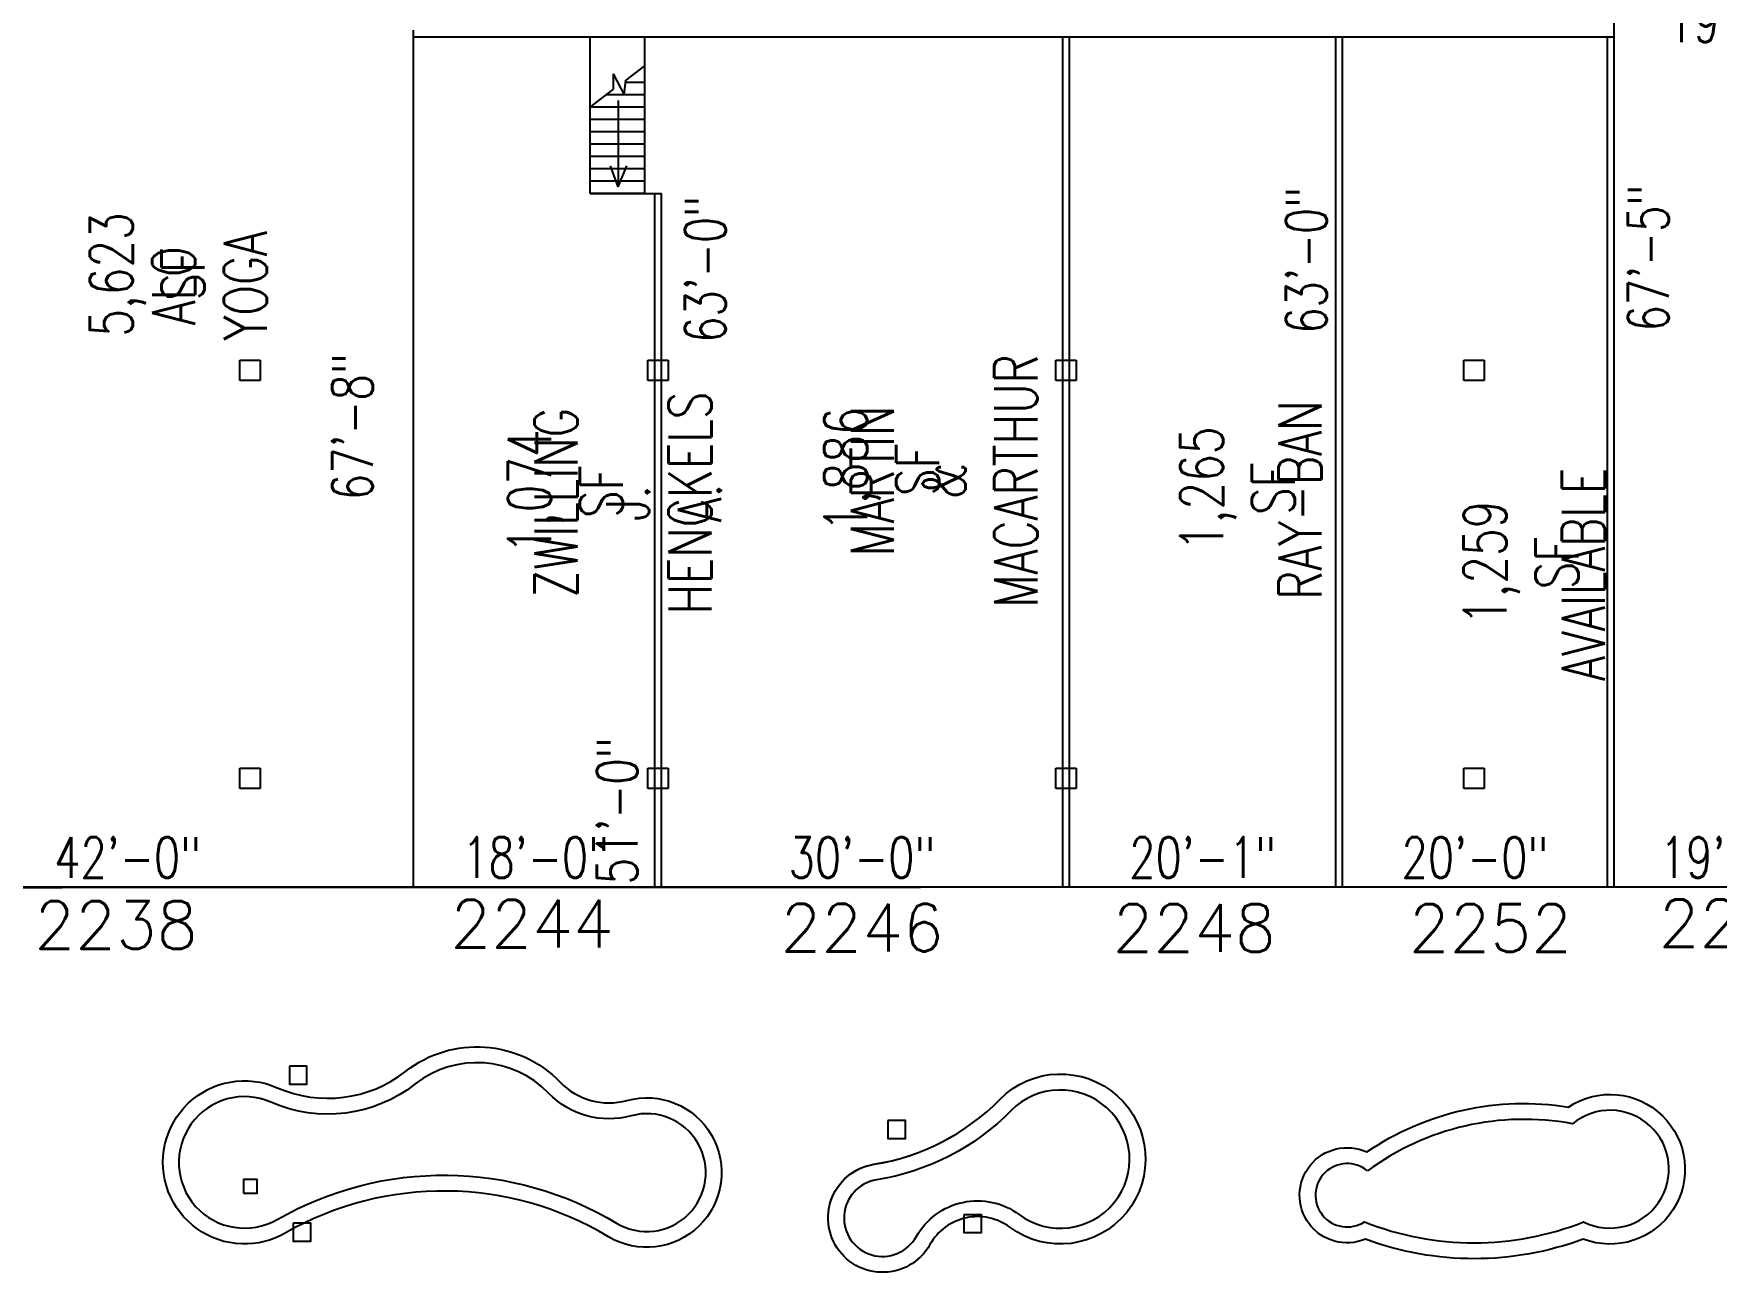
# Model space of a CAD drawing. Extents: x -13345 to 10098, y -1643 to 9113.
# Drawn here: x 6127 to 7612, y 1371 to 2464 of the extents above; entities that cross this region are included whole.
import ezdxf
from ezdxf.enums import TextEntityAlignment as Align

# ---------------------------------------------------------------- set-up
doc = ezdxf.new("R2010")
doc.units = 0
doc.header["$LTSCALE"] = 192
doc.header["$MEASUREMENT"] = 0
doc.layers.get('0').update_dxf_attribs({"linetype": 'CONTINUOUS'})
doc.layers.get('DEFPOINTS').update_dxf_attribs({"linetype": 'CONTINUOUS'})
for name, color, linetype in [('ARCH-FEATURES', 2, 'CONTINUOUS'), ('ARCH-WALLS-EXTERIOR', 5, 'CONTINUOUS'), ('ARCH-WALLS-INTERIOR', 1, 'CONTINUOUS'), ('DIMENSIONS-TENANT', 7, 'CONTINUOUS'), ('FM-SPNO', 3, 'CONTINUOUS'), ('FM-TENANT-SF', 6, 'CONTINUOUS'), ('FM-TEXT-TENANT', 6, 'CONTINUOUS'), ('STRUCTURAL-COLUMNS', 3, 'CONTINUOUS'), ('TENANT-DEMISING', 4, 'CONTINUOUS')]:
    doc.layers.add(name, color=color, linetype=linetype)
doc.layers.add('COMMON AREA FILL', color=7, linetype='CONTINUOUS', true_color=0xdedede)
doc.styles.add('FMSTXT', font='simplex.shx', dxfattribs={"width": 0.75})
doc.styles.get("Standard").update_dxf_attribs({"font": 'txt.shx', "width": 0.75})
doc.dimstyles.new('LP-SP-MP (without ticks)', dxfattribs={"dimscale": 0, "dimtxt": 36, "dimasz": 12, "dimexe": 8, "dimexo": 8, "dimgap": 8, "dimtad": 1, "dimdec": 0, "dimrnd": 0.0625, "dimzin": 3, "dimdsep": 46, "dimlunit": 4, "dimtxsty": 'Standard', "dimblk1": 'OBLIQUE', "dimblk2": 'OBLIQUE', "dimsah": 1, "dimcen": 0.5, "dimse1": 1, "dimse2": 1, "dimsd1": 1, "dimsd2": 1, "dimclrt": 256, "dimadec": 0, "dimazin": 0, "dimtfac": 6, "dimtdec": 0, "dimtofl": 0, "dimtmove": 0, "dimatfit": 3, "dimldrblk": 'OBLIQUE', "dimfxl": 1, "dimfrac": 2, "dimtolj": 1, "dimtzin": 3, "dimarcsym": 0})

# ---------------------------------------------------------------- blocks, each defined once
blk = doc.blocks.new('UNITSQUARE')
for p, q in [((1, 1), (0, 1)), ((0, 1), (0, 0)), ((1, 0), (1, 1)), ((0, 0), (1, 0))]:
    blk.add_line(p, q)
blk = doc.blocks.new('*D23')
at = {"layer": 'DEFPOINTS', "color": 0, "transparency": 16777216}
for p in [(5958.1, 1710.8), (6462.1, 1710.8), (6462.1, 1710.8)]:
    blk.add_point(p, dxfattribs=at)
at = {"layer": 'DIMENSIONS-TENANT', "transparency": 16777216, "insert": (6210.1, 1736.8), "char_height": 36, "attachment_point": 5}
blk.add_mtext('\\A1;42\'-0"', dxfattribs=at)
blk = doc.blocks.new('_OBLIQUE')
at = {"color": 0, "linetype": 'ByBlock'}
blk.add_line((-0.5, -0.5), (0.5, 0.5), dxfattribs=at)
blk = doc.blocks.new('fms4rm')
blk.add_attdef('FMS:RMID', text='', height=12).set_placement((0, 0), align=Align.MIDDLE_CENTER)
blk = doc.blocks.new('*D51')
at = {"layer": 'DEFPOINTS', "color": 0, "transparency": 16777216}
for p in [(6434.4, 2523.2), (6462.1, 2523.2), (6462.1, 1710.8)]:
    blk.add_point(p, dxfattribs=at)
at = {"layer": 'DIMENSIONS-TENANT', "transparency": 16777216, "insert": (6408.4, 2117), "char_height": 36, "attachment_point": 5, "rotation": 90}
blk.add_mtext('\\A1;67\'-8"', dxfattribs=at)
blk = doc.blocks.new('*D684')
at = {"layer": 'DEFPOINTS', "color": 0, "transparency": 16777216}
for p in [(6462.1, 1710.8), (6678.1, 1710.8), (6678.1, 1710.8)]:
    blk.add_point(p, dxfattribs=at)
at = {"layer": 'DIMENSIONS-TENANT', "transparency": 16777216, "insert": (6570.1, 1736.8), "char_height": 36, "attachment_point": 5}
blk.add_mtext('\\A1;18\'-0"', dxfattribs=at)
blk = doc.blocks.new('*D685')
at = {"layer": 'DEFPOINTS', "color": 0, "transparency": 16777216}
for p in [(6678.1, 1710.8), (7038.1, 1710.8), (7038.1, 1710.8)]:
    blk.add_point(p, dxfattribs=at)
at = {"layer": 'DIMENSIONS-TENANT', "transparency": 16777216, "insert": (6858.1, 1736.8), "char_height": 36, "attachment_point": 5}
blk.add_mtext('\\A1;30\'-0"', dxfattribs=at)
blk = doc.blocks.new('*D686')
at = {"layer": 'DEFPOINTS', "color": 0, "transparency": 16777216}
for p in [(7038.1, 1710.8), (7279.1, 1710.8), (7279.1, 1710.8)]:
    blk.add_point(p, dxfattribs=at)
at = {"layer": 'DIMENSIONS-TENANT', "transparency": 16777216, "insert": (7158.6, 1736.8), "char_height": 36, "attachment_point": 5}
blk.add_mtext('\\A1;20\'-1"', dxfattribs=at)
blk = doc.blocks.new('*D687')
at = {"layer": 'DEFPOINTS', "color": 0, "transparency": 16777216}
for p in [(7279.1, 1710.8), (7518.8, 1710.8), (7518.8, 1710.8)]:
    blk.add_point(p, dxfattribs=at)
at = {"layer": 'DIMENSIONS-TENANT', "transparency": 16777216, "insert": (7398.9, 1736.8), "char_height": 36, "attachment_point": 5}
blk.add_mtext('\\A1;20\'-0"', dxfattribs=at)
blk = doc.blocks.new('*D688')
at = {"layer": 'DEFPOINTS', "color": 0, "transparency": 16777216}
for p in [(7518.8, 1710.8), (7758.1, 1710.8), (7758.1, 1710.8)]:
    blk.add_point(p, dxfattribs=at)
at = {"layer": 'DIMENSIONS-TENANT', "transparency": 16777216, "insert": (7638.4, 1736.8), "char_height": 36, "attachment_point": 5}
blk.add_mtext('\\A1;19\'-11"', dxfattribs=at)
blk = doc.blocks.new('*D689')
at = {"layer": 'DEFPOINTS', "color": 0, "transparency": 16777216}
for p in [(6668, 2322.8), (6678.1, 2322.8), (6678.1, 1710.8)]:
    blk.add_point(p, dxfattribs=at)
at = {"layer": 'DIMENSIONS-TENANT', "transparency": 16777216, "insert": (6642, 1778), "char_height": 36, "attachment_point": 5, "rotation": 90}
blk.add_mtext('\\A1;51\'-0"', dxfattribs=at)
blk = doc.blocks.new('*D690')
at = {"layer": 'DEFPOINTS', "color": 0, "transparency": 16777216}
for p in [(6678.1, 2466.9), (6678.1, 1710.8), (6745.8, 1710.8)]:
    blk.add_point(p, dxfattribs=at)
at = {"layer": 'DIMENSIONS-TENANT', "transparency": 16777216, "insert": (6719.8, 2255.8), "char_height": 36, "attachment_point": 5, "rotation": 90}
blk.add_mtext('\\A1;63\'-0"', dxfattribs=at)
blk = doc.blocks.new('*D691')
at = {"layer": 'DEFPOINTS', "color": 0, "transparency": 16777216}
for p in [(7276.1, 2466.9), (7279.1, 2466.9), (7279.1, 1710.8)]:
    blk.add_point(p, dxfattribs=at)
at = {"layer": 'DIMENSIONS-TENANT', "transparency": 16777216, "insert": (7250.1, 2263.9), "char_height": 36, "attachment_point": 5, "rotation": 90}
blk.add_mtext('\\A1;63\'-0"', dxfattribs=at)
blk = doc.blocks.new('*D692')
at = {"layer": 'DEFPOINTS', "color": 0, "transparency": 16777216}
for p in [(7518.8, 2519.3), (7577.9, 2519.3), (7518.8, 1710.8)]:
    blk.add_point(p, dxfattribs=at)
at = {"layer": 'DIMENSIONS-TENANT', "transparency": 16777216, "insert": (7551.9, 2265.8), "char_height": 36, "attachment_point": 5, "rotation": 90}
blk.add_mtext('\\A1;67\'-5"', dxfattribs=at)
blk = doc.blocks.new('*D693')
at = {"layer": 'DEFPOINTS', "color": 0, "transparency": 16777216}
for p in [(7515.8, 2519.3), (7750.6, 2519.3), (7515.8, 2448.4)]:
    blk.add_point(p, dxfattribs=at)
at = {"layer": 'DIMENSIONS-TENANT', "transparency": 16777216, "insert": (7633.2, 2474.4), "char_height": 36, "attachment_point": 5}
blk.add_mtext('\\A1;19\'-7"', dxfattribs=at)

msp = doc.modelspace()

# ---------------------------------------------------------------- linework, layer by layer
at = {"layer": 'ARCH-FEATURES'}
for p, q in [((6618.1, 2322.8), (6618.1, 2460.9)), ((6666, 2460.9), (6666, 2322.8)), ((6666, 2435.4), (6649.5, 2422.9)), ((6638.5, 2428.5), (6648.2, 2409.9)), ((6638.5, 2428.5), (6638.5, 2414.5)), ((6648.2, 2409.9), (6649.5, 2422.9)), ((6666, 2420.8), (6649.3, 2420.8)), ((6618.1, 2399.1), (6638.5, 2414.5)), ((6666, 2409.9), (6632.4, 2409.9)), ((6666, 2399.1), (6618.1, 2399.1)), ((6643, 2404.8), (6643, 2328.6)), ((6666, 2388.2), (6618.1, 2388.2)), ((6666, 2377.3), (6618.1, 2377.3)), ((6666, 2366.4), (6618.1, 2366.4)), ((6666, 2355.5), (6618.1, 2355.5)), ((6643, 2328.6), (6636.1, 2347.1)), ((6643, 2328.6), (6650.5, 2347.1)), ((6666, 2344.6), (6618.1, 2344.6)), ((6666, 2333.7), (6618.1, 2333.7)), ((6666, 2322.8), (6618.1, 2322.8)), ((6666, 2322.8), (6618.1, 2322.8))]:
    msp.add_line(p, q, dxfattribs=at)
at = {"layer": 'ARCH-FEATURES', "linetype": 'Continuous'}
for points in [[(6310.9, 1395.8, -1.211468), (6342.1, 1533.7, 0.276409), (6455.2, 1548, -0.384563), (6591.6, 1538.6, 0.274531), (6650.6, 1522.4, -1.516343), (6634.2, 1402.2, 0.271553), (6348.9, 1405.3, -0.138792), (6310.9, 1395.8)], [(6641.4, 1414.2, 1.516343), (6654.4, 1508.9, -0.274531), (6581.5, 1528.8, 0.384563), (6463.8, 1537, -0.276409), (6336.5, 1520.9, 1.623187), (6342, 1417.4, -0.271553), (6641.4, 1414.2)], [(6830.6, 1434, -0.278734), (6868.5, 1466.1, 0.159513), (6979.7, 1523.4, -2.193937), (6988.5, 1410.5, 0.452136), (6918, 1395.3, -1.070166), (6837.8, 1447.6)], [(6996.8, 1421.7, 2.193937), (6989.7, 1513.5, -0.159513), (6870.7, 1452.3, 1.594209), (6905.8, 1402.2, -0.452136), (6996.8, 1421.7)], [(7302.2, 1400, -1.524902), (7303.5, 1477, -0.192045), (7481.4, 1516.6, -1.644339), (7494.5, 1400.1, -0.179807), (7302.2, 1400)], [(7304.1, 1460.2, 1.982433), (7301.4, 1415.3, 0.191364), (7494.8, 1415.3, 1.847227), (7484.9, 1501.8, 0.208635), (7304.1, 1460.2)]]:
    msp.add_lwpolyline(points, format="xyb", dxfattribs=at)
at = {"layer": 'ARCH-WALLS-EXTERIOR'}
for p, q in [((4158.1, 1710.8), (7038.1, 1710.8)), ((7038.1, 1710.8), (8118.1, 1710.8)), ((7038.1, 1710.8), (8424.3, 1710.8))]:
    msp.add_line(p, q, dxfattribs=at)
at = {"layer": 'ARCH-WALLS-INTERIOR'}
for p, q in [((7521.8, 2460.9), (7521.8, 2515.8)), ((6462.1, 2460.9), (7521.8, 2460.9))]:
    msp.add_line(p, q, dxfattribs=at)
at = {"layer": 'COMMON AREA FILL'}
msp.add_lwpolyline([(8424.3, 1710.8), (3122.4, 1708.8)], dxfattribs=at)
for points in [[(6634.2, 1402.2, 0.271552), (6348.9, 1405.3, -0.138795), (6310.9, 1395.8, -1.211475), (6342.1, 1533.7, 0.276408), (6455.2, 1548, -0.384563), (6591.6, 1538.6, 0.274531), (6650.6, 1522.4, -1.516343)], [(6979.7, 1523.4, -2.193842), (6988.5, 1410.5, 0.45219), (6918, 1395.3, -1.070126), (6837.8, 1447.6, -0.194356), (6868.6, 1466.1, 0.159348)], [(7303.5, 1477, -0.192045), (7481.4, 1516.6, -1.644339), (7494.5, 1400.1, -0.179807), (7302.2, 1400, -1.524902)]]:
    msp.add_lwpolyline(points, format="xyb", close=True, dxfattribs=at)
at = {"layer": 'STRUCTURAL-COLUMNS', "linetype": 'Continuous'}
for points in [[(6352.8, 1552.6), (6352.8, 1536.9), (6368.3, 1536.9), (6368.3, 1552.6), (6352.8, 1552.6)], [(6880.7, 1504.6), (6880.7, 1488.9), (6896.3, 1488.9), (6896.3, 1504.6), (6880.7, 1504.6)], [(6312.2, 1440.7), (6324.2, 1440.7), (6324.2, 1452.7), (6312.2, 1452.7), (6312.2, 1440.7)], [(6356.2, 1414), (6356.2, 1398.3), (6371.7, 1398.3), (6371.7, 1414), (6356.2, 1414)], [(6948, 1421.6), (6948, 1405.9), (6963.5, 1405.9), (6963.5, 1421.6), (6948, 1421.6)]]:
    msp.add_lwpolyline(points, dxfattribs=at)
at = {"layer": 'TENANT-DEMISING'}
for p, q in [((6462.1, 2466.8), (6462.1, 1710.8)), ((6618.1, 2322.8), (6618.1, 2460.9)), ((6666.1, 2460.9), (6666.1, 2322.8)), ((7035.1, 1710.8), (7035.1, 2460.9)), ((7041.1, 1710.8), (7041.1, 2460.9)), ((7276.1, 1710.8), (7276.1, 2460.9)), ((7282.1, 1710.8), (7282.1, 2460.9)), ((7515.8, 1710.8), (7515.8, 2460.9)), ((7521.8, 1710.8), (7521.8, 2460.9)), ((6618.1, 2322.8), (6681.1, 2322.8)), ((6675.1, 1710.8), (6675.1, 2322.8)), ((6681.1, 1710.8), (6681.1, 2322.8))]:
    msp.add_line(p, q, dxfattribs=at)

# ---------------------------------------------------------------- block references
at = {"layer": 'FM-SPNO', "xscale": 3.5, "yscale": 3.5, "zscale": 3.5}
for p, values in [((6199.7, 1677.3), {'FMS:RMID': '2238'}), ((6566.8, 1678.4), {'FMS:RMID': '2244'}), ((6858.1, 1674.8), {'FMS:RMID': '2246'}), ((7151.1, 1674.7), {'FMS:RMID': '2248'}), ((7412.5, 1674.5), {'FMS:RMID': '2252'}), ((7633, 1678.9), {'FMS:RMID': '2254'})]:
    msp.add_blockref('fms4rm', p, dxfattribs=at).add_auto_attribs(values)
at = {"layer": 'STRUCTURAL-COLUMNS', "xscale": 18, "yscale": -18, "zscale": 12}
for p in [(6309.1, 2175.8), (6669.1, 2175.8), (7029.1, 2175.8), (7389.1, 2175.8), (6309.1, 1815.8), (6669.1, 1815.8), (7029.1, 1815.8), (7389.1, 1815.8)]:
    msp.add_blockref('UNITSQUARE', p, dxfattribs=at)

# ---------------------------------------------------------------- texts
at = {"layer": 'FM-TENANT-SF', "char_height": 38, "width": 1, "attachment_point": 5, "rotation": 90, "style": 'FMSTXT'}
for s, insert in [('5,623 SF', (6227.3, 2251.3)), ('1,886 SF', (6875.4, 2079.1)), ('1,074 SF', (6596.3, 2059.7)), ('1,265 SF', (7189.4, 2062.2)), ('1,259 SF', (7439.5, 1996.7))]:
    msp.add_mtext(s, dxfattribs=dict(at, insert=insert))
at = {"layer": 'FM-TEXT-TENANT', "char_height": 38, "width": 1, "attachment_point": 5, "rotation": 90, "style": 'FMSTXT'}
for s, insert in [('ALO YOGA', (6282.3, 2241.3)), ('MARTIN & MACARTHUR', (6930.4, 2069.1)), ('HENCKELS', (6706.3, 2049.7)), ('ZWILLING J. A.', (6651.3, 2049.7)), ('RAY-BAN', (7244.4, 2052.2)), ('AVAILABLE', (7494.5, 1986.7))]:
    msp.add_mtext(s, dxfattribs=dict(at, insert=insert))

# ---------------------------------------------------------------- dimensions: what is measured, and where the dimension line sits
at = {"layer": 'DIMENSIONS-TENANT'}
dim = msp.add_linear_dim(base=(6434.4, 2523.2), p1=(6462.1, 1710.8), p2=(6462.1, 2523.2), angle=90, dimstyle='LP-SP-MP (without ticks)', override={"dimscale": 1}, dxfattribs=at)
dim.commit()
dim.dimension.update_dxf_attribs({"geometry": '*D51', "text_midpoint": (6408.4, 2117)})
for base, p1, p2, picture, middle in [((7515.8, 2448.4), (7750.6, 2519.3), (7515.8, 2519.3), '*D693', (7633.2, 2474.4)), ((6678.1, 1710.8), (6462.1, 1710.8), (6678.1, 1710.8), '*D684', (6570.1, 1736.8)), ((7038.1, 1710.8), (6678.1, 1710.8), (7038.1, 1710.8), '*D685', (6858.1, 1736.8)), ((7279.1, 1710.8), (7038.1, 1710.8), (7279.1, 1710.8), '*D686', (7158.6, 1736.8)), ((7518.8, 1710.8), (7279.1, 1710.8), (7518.8, 1710.8), '*D687', (7398.9, 1736.8)), ((7758.1, 1710.8), (7518.8, 1710.8), (7758.1, 1710.8), '*D688', (7638.4, 1736.8))]:
    dim = msp.add_linear_dim(base=base, p1=p1, p2=p2, dimstyle='LP-SP-MP (without ticks)', override={"dimscale": 1}, dxfattribs=at)
    dim.commit()
    dim.dimension.update_dxf_attribs({"geometry": picture, "text_midpoint": middle})
for base, p1, p2, picture, middle in [((7577.8978891, 2519.2765665), (7518.8188394, 1710.7765665), (7518.8188394, 2519.2765665), '*D692', (7577.8978891, 2265.7806062)), ((6745.8, 1710.8), (6678.1, 2466.9), (6678.1, 1710.8), '*D690', (6745.8, 2255.8)), ((7276.1, 2466.9), (7279.1, 1710.8), (7279.1, 2466.9), '*D691', (7276.1, 2263.9)), ((6668, 2322.8), (6678.1, 1710.8), (6678.1, 2322.8), '*D689', (6668, 1778))]:
    dim = msp.add_linear_dim(base=base, p1=p1, p2=p2, angle=90, dimstyle='LP-SP-MP (without ticks)', override={"dimscale": 1}, dxfattribs=at)
    dim.commit()
    dim.dimension.update_dxf_attribs({"geometry": picture, "text_midpoint": middle, "dimtype": 160})
dim = msp.add_linear_dim(base=(6462.1, 1710.8), p1=(5958.1, 1710.8), p2=(6462.1, 1710.8), dimstyle='LP-SP-MP (without ticks)', override={"dimscale": 1}, dxfattribs=at)
dim.commit()
dim.dimension.update_dxf_attribs({"geometry": '*D23', "text_midpoint": (6210.1, 1710.8), "dimtype": 160})

doc.saveas('drawing.dxf')
